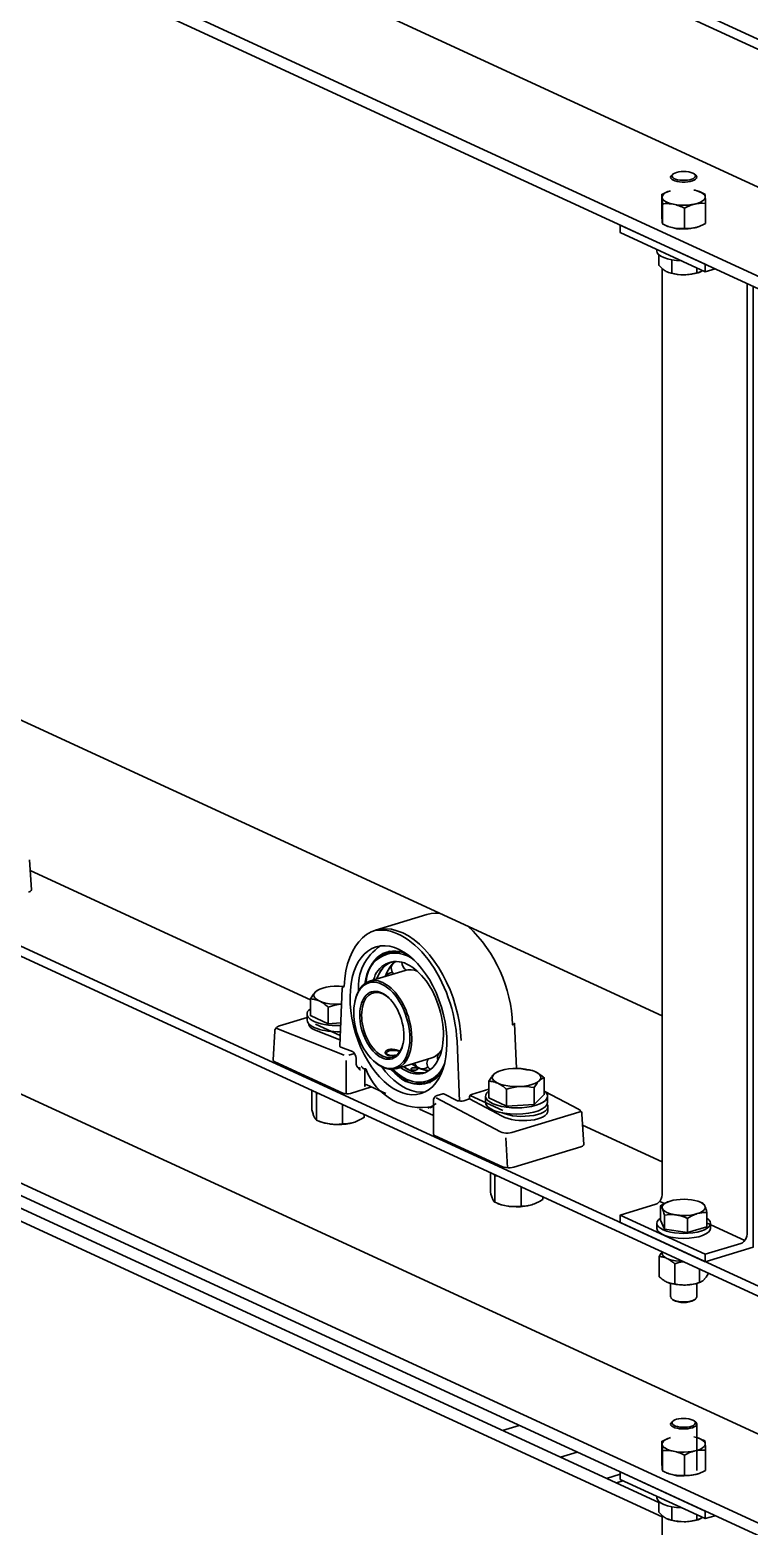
# Model space of a CAD drawing. Header units: millimetres. Extents: x -8400 to 8400, y -5940 to 5940.
# Drawn here: x 3705.1 to 3929.8, y 4137.1 to 4605 of the extents above; entities that cross this region are included whole.
import ezdxf

# ---------------------------------------------------------------- set-up
doc = ezdxf.new("R2010")
doc.units = ezdxf.units.MM
doc.layers.add('粗实线层', color=7, linetype='Continuous', lineweight=35)

msp = doc.modelspace()

# ---------------------------------------------------------------- linework, layer by layer
at = {"layer": '粗实线层', "linetype": 'Continuous', "lineweight": 35}
for points in [[(5481.115, 329.006), (5466.77, 335.623), (5466.247, 335.804), (5465.61, 335.924), (5464.909, 335.972), (5464.2, 335.944), (5463.541, 335.844), (5434.383, 329.462), (5433.724, 329.362), (5433.015, 329.334), (5432.314, 329.382), (5431.677, 329.501), (5431.154, 329.683), (5429.862, 330.279), (5429.862, 3911.461), (3411.605, 4842.468), (3411.605, 4840.57), (3411.713, 4839.838), (3412.025, 4839.252), (3412.506, 4838.877), (5429.848, 3908.291)], [(3458.919, 4774.384), (4426.231, 4328.169)], [(3415.693, 4770.394), (3413.26, 4769.195), (3412.732, 4768.841), (3412.27, 4768.338), (3411.911, 4767.727), (3411.683, 4767.055), (3411.605, 4766.379), (3411.605, 4764.481), (5429.862, 3833.473), (5429.862, 3835.371)], [(3412.133, 4768.137), (5430.389, 3837.129)], [(3906.048, 4559.905), (3905.674, 4559.588), (3905.411, 4559.282), (3905.323, 4558.963), (3905.414, 4558.644), (3905.679, 4558.338), (3906.107, 4558.061), (3906.68, 4557.822), (3907.372, 4557.634), (3908.153, 4557.503), (3908.99, 4557.437), (3909.845, 4557.437), (3910.682, 4557.503), (3911.463, 4557.634), (3912.155, 4557.822), (3912.728, 4558.061), (3913.156, 4558.338), (3913.421, 4558.644), (3913.512, 4558.963), (3913.424, 4559.282), (3913.161, 4559.588), (3912.787, 4559.905)], [(3905.323, 4554.722), (3904.391, 4554.397), (3903.639, 4554.012), (3903.093, 4553.581), (3902.772, 4553.119), (3902.689, 4552.642), (3902.825, 4552.205), (3903.161, 4551.783), (3903.688, 4551.389), (3904.389, 4551.036), (3905.242, 4550.733), (3906.223, 4550.491), (3907.3, 4550.317), (3908.442, 4550.215), (3909.613, 4550.19), (3910.779, 4550.241), (3911.902, 4550.367), (3912.951, 4550.565), (3913.892, 4550.828), (3914.697, 4551.148), (3915.342, 4551.516), (3915.807, 4551.921), (3916.078, 4552.349), (3916.146, 4552.789), (3916.006, 4553.234), (3915.658, 4553.663), (3915.114, 4554.062), (3914.391, 4554.418), (3913.512, 4554.722)], [(3912.612, 4554.94), (3913.047, 4554.842), (3913.483, 4554.725), (3913.537, 4554.709), (3913.592, 4554.693), (3913.646, 4554.676), (3913.701, 4554.659), (3913.81, 4554.625), (3913.918, 4554.589), (3914.134, 4554.515), (3914.348, 4554.437), (3914.775, 4554.27), (3915.198, 4554.089), (3915.617, 4553.895), (3916.033, 4553.69), (3916.061, 4553.562), (3916.089, 4553.376), (3916.103, 4553.257), (3916.118, 4553.121), (3916.132, 4552.965), (3916.146, 4552.789), (3916.149, 4552.742), (3916.153, 4552.694), (3916.157, 4552.644), (3916.161, 4552.593), (3916.168, 4552.489), (3916.175, 4552.379), (3916.189, 4552.148), (3916.203, 4551.901), (3916.231, 4551.363), (3916.259, 4550.774)], [(3914.436, 4554.404), (3914.214, 4554.489)], [(3909.643, 4542.948), (3909.227, 4542.911), (3908.808, 4542.888), (3908.385, 4542.878), (3907.958, 4542.883), (3907.744, 4542.891), (3907.528, 4542.905), (3907.42, 4542.913), (3907.311, 4542.923), (3907.257, 4542.928), (3907.202, 4542.933), (3907.148, 4542.939), (3907.093, 4542.945), (3906.657, 4543.004), (3906.223, 4543.083), (3905.79, 4543.18), (3905.358, 4543.296), (3904.928, 4543.43), (3904.499, 4543.581), (3904.285, 4543.663), (3904.071, 4543.749), (3903.965, 4543.793), (3903.858, 4543.838), (3903.751, 4543.884), (3903.645, 4543.931), (3903.221, 4544.126), (3902.802, 4544.332), (3902.802, 4550.627), (3903.221, 4550.663), (3903.645, 4550.687), (3903.751, 4550.691), (3903.858, 4550.694), (3903.965, 4550.696), (3904.071, 4550.697), (3904.285, 4550.696), (3904.499, 4550.691), (3904.928, 4550.669), (3905.358, 4550.628), (3905.79, 4550.57), (3906.223, 4550.491), (3906.657, 4550.394), (3907.093, 4550.276), (3907.148, 4550.26), (3907.202, 4550.244), (3907.257, 4550.227), (3907.311, 4550.211), (3907.42, 4550.176), (3907.528, 4550.141), (3907.744, 4550.067), (3907.958, 4549.989), (3908.385, 4549.821), (3908.808, 4549.64), (3909.227, 4549.447), (3909.643, 4549.242)], [(3904.399, 4543.619), (3904.621, 4543.534)], [(3910.041, 4542.897), (3909.097, 4542.776), (3908.165, 4542.747), (3907.287, 4542.81), (3906.496, 4542.963), (3905.829, 4543.2)], [(3906.223, 4543.083), (3907.3, 4542.908), (3908.442, 4542.807), (3909.613, 4542.781), (3910.779, 4542.832), (3911.902, 4542.958), (3912.951, 4543.156), (3913.613, 4543.331), (3914.214, 4543.534), (3914.357, 4543.589)], [(3901.004, 4536.385), (3901.004, 4535.948)], [(3901.648, 4534.736), (3901.648, 4531.43), (3902.15, 4530.894), (3902.657, 4530.409), (3902.912, 4530.189), (3903.169, 4529.985), (3903.298, 4529.89), (3903.428, 4529.799), (3903.493, 4529.755), (3903.558, 4529.713), (3903.623, 4529.671), (3903.688, 4529.631), (3903.948, 4529.482), (3904.206, 4529.354), (3904.463, 4529.244), (3904.719, 4529.154), (3905.226, 4529.021), (3905.728, 4528.946), (3905.728, 4533.109)], [(3902.666, 4530.399), (3902.666, 4240.697), (3902.599, 4240.07), (3902.403, 4239.447), (3902.092, 4238.867), (3901.687, 4238.371), (3901.215, 4237.993), (3900.708, 4237.759), (3889.614, 4234.369), (3916.169, 4222.119)], [(3904.496, 4529.232), (3904.621, 4529.184), (3905.458, 4528.913), (3906.403, 4528.698), (3907.429, 4528.543), (3908.509, 4528.454), (3909.613, 4528.431), (3910.108, 4528.446), (3910.6, 4528.48), (3911.089, 4528.533), (3911.575, 4528.603), (3912.541, 4528.789), (3913.497, 4529.031), (3913.497, 4530.622)], [(3914.214, 4529.184), (3914.413, 4529.26)], [(3919.221, 4530.321), (3916.169, 4529.389)], [(3929.221, 4525.704), (3929.221, 4228.446), (3929.155, 4227.821), (3928.959, 4227.197), (3928.648, 4226.617), (3928.243, 4226.121), (3927.77, 4225.743), (3927.264, 4225.509), (3916.169, 4222.119), (3916.169, 4219.779), (3931.179, 4224.365), (3931.179, 4524.802)], [(3442.557, 4508.984), (3902.669, 4296.738)], [(5429.862, 3519.626), (5429.862, 3521.524), (3411.605, 4452.531), (3427.906, 4457.511)], [(3411.605, 4452.531), (3411.605, 4450.634), (3411.713, 4449.901), (3412.025, 4449.315), (3412.506, 4448.939), (5429.848, 3518.354)], [(3458.919, 4384.447), (4426.231, 3938.232)], [(3415.693, 4380.457), (3413.26, 4379.258), (3412.732, 4378.904), (3412.27, 4378.401), (3411.911, 4377.79), (3411.683, 4377.119), (3411.605, 4376.441), (3411.605, 4374.544), (5429.862, 3443.536), (5429.862, 3445.434)], [(3412.133, 4378.2), (5430.389, 3447.192)], [(3902.669, 4140.033), (3431.926, 4357.183), (3437.148, 4358.778), (3901.648, 4144.507)], [(3705.026, 4345.52), (3705.571, 4336.126), (3705.473, 4335.842), (3705.153, 4335.582), (3704.643, 4335.371)], [(3792.795, 4301.713), (3705.253, 4342.095)], [(3829.181, 4328.385), (3813.127, 4323.48)], [(3833.217, 4328.776), (3831.833, 4328.82), (3830.486, 4328.689), (3829.182, 4328.385)], [(3817.465, 4316.906), (3815.463, 4315.789)], [(3822.335, 4310.896), (3811.23, 4307.503)], [(3813.417, 4308.171), (3814.004, 4309.563), (3814.713, 4310.793), (3815.535, 4311.845), (3816.46, 4312.708), (3817.477, 4313.369)], [(3813.517, 4308.201), (3814.055, 4309.465), (3814.694, 4310.593), (3815.429, 4311.575), (3816.252, 4312.4), (3817.153, 4313.059), (3818.125, 4313.547)], [(3819.512, 4313.691), (3818.482, 4312.84), (3817.569, 4311.764), (3816.783, 4310.478), (3816.138, 4309.002)], [(3818.355, 4312.876), (3817.476, 4311.713), (3816.735, 4310.408), (3816.196, 4309.16)], [(3826.298, 4310.57), (3825.27, 4310.922), (3824.257, 4311.095), (3823.274, 4311.086), (3822.334, 4310.896)], [(3795.534, 4304.94), (3795.137, 4304.753), (3794.941, 4304.633), (3794.746, 4304.493), (3794.548, 4304.331), (3794.35, 4304.147), (3794.3, 4304.097), (3794.251, 4304.046), (3794.226, 4304.02), (3794.201, 4303.994), (3794.176, 4303.967), (3794.152, 4303.94), (3794.053, 4303.829), (3793.954, 4303.713), (3793.758, 4303.466), (3793.563, 4303.202), (3793.176, 4302.623), (3792.793, 4301.986)], [(3802.629, 4300.327), (3801.313, 4300.292), (3800, 4300.343), (3798.73, 4300.478), (3797.542, 4300.694), (3796.473, 4300.984), (3795.553, 4301.34), (3794.812, 4301.75), (3794.272, 4302.203), (3793.95, 4302.683), (3793.855, 4303.177), (3793.989, 4303.67), (3794.35, 4304.147), (3794.926, 4304.593), (3795.699, 4304.994), (3796.646, 4305.339), (3797.739, 4305.618), (3798.944, 4305.82), (3800.224, 4305.942), (3801.782, 4305.974), (3803.324, 4305.887)], [(3796.03, 4305.129), (3795.533, 4304.94)], [(3803.322, 4305.835), (3802.87, 4305.612), (3802.701, 4305.322), (3801.917, 4287.294), (3802.01, 4287.098), (3802.298, 4286.929), (3805.916, 4285.498), (3806.256, 4285.284), (3806.565, 4284.927), (3806.812, 4284.466), (3806.972, 4283.949), (3807.026, 4283.429), (3807.026, 4282.043), (3807.028, 4281.943), (3807.034, 4281.844), (3807.044, 4281.748), (3807.057, 4281.653), (3807.074, 4281.561), (3807.095, 4281.47), (3807.106, 4281.425), (3807.118, 4281.38), (3807.131, 4281.336), (3807.145, 4281.293), (3807.206, 4281.125), (3807.278, 4280.967), (3807.36, 4280.817), (3807.448, 4280.675), (3807.495, 4280.607), (3807.544, 4280.541), (3807.595, 4280.475), (3807.647, 4280.412), (3807.754, 4280.291), (3807.865, 4280.174), (3807.979, 4280.062), (3808.095, 4279.953), (3808.154, 4279.899), (3808.213, 4279.846), (3808.243, 4279.819), (3808.272, 4279.792), (3808.287, 4279.78), (3808.302, 4279.766), (3808.317, 4279.753), (3808.332, 4279.74)], [(3798.313, 4294.218), (3792.793, 4296.764), (3792.793, 4301.986), (3793.132, 4301.967), (3793.473, 4301.933), (3793.559, 4301.921), (3793.645, 4301.909), (3793.731, 4301.896), (3793.818, 4301.882), (3793.99, 4301.85), (3794.163, 4301.813), (3794.508, 4301.726), (3794.856, 4301.619), (3795.204, 4301.49), (3795.553, 4301.34), (3795.904, 4301.167), (3796.255, 4300.973), (3796.299, 4300.947), (3796.343, 4300.92), (3796.387, 4300.894), (3796.431, 4300.867), (3796.519, 4300.813), (3796.606, 4300.757), (3796.78, 4300.642), (3796.953, 4300.523), (3797.297, 4300.274), (3797.639, 4300.009), (3797.977, 4299.731), (3798.313, 4299.44)], [(3802.228, 4294.455), (3798.313, 4294.218), (3798.313, 4299.44), (3799.376, 4299.764), (3800.449, 4300.027), (3800.99, 4300.132), (3801.533, 4300.218), (3802.483, 4300.318)], [(3806.742, 4301.533), (3806.67, 4301.207)], [(3817.527, 4302.086), (3816.483, 4302.949), (3815.41, 4303.572)], [(3791.75, 4296.214), (3783.13, 4293.58), (3782.797, 4293.459), (3782.493, 4293.287), (3782.197, 4293.047), (3781.943, 4292.752), (3781.781, 4292.473), (3781.683, 4292.17), (3781.666, 4292.03), (3781.666, 4291.886)], [(3791.75, 4297.285), (3791.75, 4295.336)], [(3811.867, 4274.458), (3805.264, 4272.44), (3804.684, 4272.325), (3804.03, 4272.302), (3803.403, 4272.375), (3802.897, 4272.532), (3781.658, 4282.329), (3781.339, 4282.518), (3781.145, 4282.729), (3781.089, 4282.953), (3781.633, 4291.848)], [(3782.002, 4292.83), (3782.299, 4292.683), (3803.349, 4284.364)], [(3802, 4289.207), (3794.095, 4292.331), (3793.46, 4292.623), (3792.954, 4292.945), (3792.586, 4293.29), (3792.362, 4293.654), (3792.287, 4294.028), (3792.287, 4294.142)], [(3802.057, 4290.504), (3794.33, 4294.068)], [(3820.686, 4285.644), (3820.631, 4285.67), (3820.551, 4285.706), (3820.466, 4285.742), (3820.376, 4285.777), (3820.282, 4285.813), (3820.233, 4285.831), (3820.184, 4285.848), (3820.134, 4285.865), (3820.083, 4285.882), (3819.978, 4285.915), (3819.871, 4285.948), (3819.761, 4285.979), (3819.648, 4286.009), (3819.62, 4286.016), (3819.591, 4286.023), (3819.562, 4286.03), (3819.532, 4286.038), (3819.474, 4286.052), (3819.415, 4286.065), (3819.296, 4286.091), (3819.176, 4286.115), (3819.055, 4286.136), (3818.933, 4286.156), (3818.871, 4286.165), (3818.809, 4286.173), (3818.747, 4286.181), (3818.685, 4286.189), (3818.561, 4286.201), (3818.438, 4286.211), (3818.316, 4286.219), (3818.195, 4286.223), (3818.074, 4286.225), (3817.954, 4286.223), (3817.894, 4286.221), (3817.835, 4286.218), (3817.777, 4286.214), (3817.719, 4286.21), (3817.606, 4286.198), (3817.495, 4286.184), (3817.387, 4286.166), (3817.282, 4286.145), (3817.231, 4286.133), (3817.18, 4286.121), (3817.155, 4286.114), (3817.129, 4286.107), (3817.105, 4286.099), (3817.08, 4286.092), (3816.986, 4286.061), (3816.896, 4286.027), (3816.81, 4285.99), (3816.729, 4285.95), (3816.652, 4285.908), (3816.58, 4285.862), (3816.513, 4285.815), (3816.451, 4285.764), (3816.395, 4285.713), (3816.345, 4285.659), (3816.3, 4285.604), (3816.261, 4285.547), (3816.252, 4285.533), (3816.243, 4285.518), (3816.234, 4285.504), (3816.227, 4285.489), (3816.212, 4285.459), (3816.199, 4285.43), (3816.178, 4285.371), (3816.162, 4285.311), (3816.152, 4285.251), (3816.149, 4285.191), (3816.149, 4285.161), (3816.151, 4285.132), (3816.154, 4285.102), (3816.159, 4285.071), (3816.174, 4285.013), (3816.194, 4284.955), (3816.221, 4284.899), (3816.253, 4284.844), (3816.291, 4284.79), (3816.335, 4284.739), (3816.359, 4284.713), (3816.385, 4284.689), (3816.412, 4284.664), (3816.44, 4284.641), (3816.501, 4284.595), (3816.567, 4284.552), (3816.639, 4284.512), (3816.715, 4284.474), (3816.796, 4284.439), (3816.882, 4284.407), (3816.971, 4284.379), (3817.064, 4284.352), (3817.162, 4284.33), (3817.263, 4284.31), (3817.289, 4284.305), (3817.315, 4284.301), (3817.342, 4284.297), (3817.368, 4284.293), (3817.422, 4284.286), (3817.476, 4284.279), (3817.587, 4284.268), (3817.699, 4284.261), (3817.814, 4284.256), (3817.931, 4284.253), (3817.99, 4284.253), (3818.051, 4284.254), (3818.111, 4284.255), (3818.171, 4284.257), (3818.293, 4284.263), (3818.416, 4284.271), (3818.538, 4284.281), (3818.661, 4284.293), (3818.784, 4284.308), (3818.908, 4284.325), (3818.939, 4284.329), (3818.97, 4284.334), (3819.001, 4284.338), (3819.032, 4284.343), (3819.093, 4284.352), (3819.154, 4284.362), (3819.342, 4284.396)], [(3820.651, 4285.423), (3820.524, 4285.51), (3820.37, 4285.591), (3819.887, 4285.755), (3819.296, 4285.86), (3818.649, 4285.894), (3818.005, 4285.854), (3817.42, 4285.745), (3816.946, 4285.577), (3816.627, 4285.363), (3816.489, 4285.123), (3816.546, 4284.879), (3816.793, 4284.652), (3817.206, 4284.463), (3817.751, 4284.327), (3818.377, 4284.258)], [(3819.589, 4280.144), (3830.694, 4283.537), (3831.579, 4283.905), (3832.399, 4284.446), (3833.142, 4285.156), (3833.798, 4286.022)], [(3839.366, 4270.041), (3838.583, 4288.795)], [(3803.959, 4272.305), (3803.959, 4282.755)], [(3804.808, 4284.382), (3806.57, 4284.92)], [(3812.289, 4282.817), (3812.531, 4282.586)], [(3816.672, 4285.405), (3816.365, 4285.144), (3816.203, 4284.956), (3816.149, 4284.76)], [(3824.498, 4281.643), (3825.858, 4280.78), (3827.227, 4280.153), (3828.587, 4279.771), (3829.916, 4279.641)], [(3824.631, 4281.484), (3825.61, 4280.908), (3827.448, 4280.039), (3829.317, 4279.492)], [(3807.605, 4280.463), (3807.989, 4280.45), (3808.387, 4280.21)], [(3809.832, 4280.094), (3809.832, 4274.616), (3809.904, 4274.973), (3810.098, 4275.169), (3810.364, 4275.151), (3816.307, 4272.409)], [(3828.583, 4272.893), (3827.213, 4272.823), (3825.802, 4272.966), (3824.365, 4273.324), (3822.915, 4273.89), (3821.541, 4274.616), (3820.178, 4275.519), (3818.838, 4276.592), (3817.532, 4277.826), (3816.27, 4279.211), (3815.063, 4280.736)], [(3828.049, 4278.771), (3826.835, 4278.752), (3825.586, 4278.949), (3824.316, 4279.362), (3823.041, 4279.986), (3821.776, 4280.812)], [(3828.684, 4278.985), (3827.606, 4278.847), (3826.49, 4278.89), (3825.348, 4279.114), (3824.19, 4279.518), (3823.029, 4280.095), (3821.877, 4280.842)], [(3851.798, 4279.404), (3851.301, 4279.214), (3850.904, 4279.028), (3850.709, 4278.908), (3850.513, 4278.768), (3850.316, 4278.606), (3850.118, 4278.422), (3850.068, 4278.372), (3850.019, 4278.321), (3849.993, 4278.295), (3849.969, 4278.269), (3849.944, 4278.242), (3849.919, 4278.215), (3849.82, 4278.104), (3849.722, 4277.988), (3849.525, 4277.742), (3849.331, 4277.477), (3848.944, 4276.898), (3848.561, 4276.261)], [(3855.991, 4280.216), (3856.541, 4280.238), (3857.088, 4280.239), (3857.631, 4280.219), (3858.172, 4280.179), (3859.245, 4280.046), (3860.308, 4279.85), (3860.646, 4279.83), (3860.988, 4279.796), (3861.074, 4279.785), (3861.16, 4279.773), (3861.246, 4279.76), (3861.332, 4279.746), (3861.504, 4279.714), (3861.677, 4279.677), (3862.023, 4279.59), (3862.37, 4279.483), (3862.718, 4279.354), (3863.068, 4279.204), (3863.418, 4279.031), (3863.77, 4278.836), (3863.814, 4278.811), (3863.858, 4278.785), (3863.902, 4278.758), (3863.946, 4278.731), (3864.033, 4278.677), (3864.121, 4278.621), (3864.295, 4278.506), (3864.468, 4278.387), (3864.813, 4278.138), (3865.153, 4277.873), (3865.492, 4277.595), (3865.828, 4277.304)], [(3862.615, 4279.395), (3862.591, 4279.404)], [(3862.714, 4274.236), (3863.097, 4274.874), (3863.484, 4275.454), (3863.679, 4275.718), (3863.875, 4275.964), (3864.072, 4276.19), (3864.27, 4276.397), (3864.32, 4276.445), (3864.37, 4276.492), (3864.395, 4276.515), (3864.42, 4276.538), (3864.444, 4276.56), (3864.469, 4276.582), (3864.568, 4276.666), (3864.667, 4276.744), (3864.863, 4276.884), (3865.058, 4277.004), (3865.445, 4277.186), (3865.828, 4277.304), (3865.828, 4272.082), (3862.714, 4269.014)], [(3793.256, 4273.302), (3793.256, 4267.341), (3793.426, 4266.682), (3793.599, 4266.08), (3793.686, 4265.805), (3793.773, 4265.548), (3793.861, 4265.31), (3793.95, 4265.093), (3793.972, 4265.042), (3793.994, 4264.992), (3794.005, 4264.968), (3794.016, 4264.944), (3794.028, 4264.921), (3794.039, 4264.897), (3794.083, 4264.808), (3794.127, 4264.724), (3794.214, 4264.573), (3794.301, 4264.442), (3794.474, 4264.238), (3794.644, 4264.1)], [(3794.644, 4272.36), (3794.556, 4272.709)], [(3795.172, 4272.428), (3794.644, 4272.36), (3794.644, 4264.1), (3795.651, 4263.696), (3796.666, 4263.352), (3797.178, 4263.206), (3797.692, 4263.08), (3798.21, 4262.973), (3798.73, 4262.888), (3800, 4262.753), (3801.313, 4262.702), (3802.629, 4262.738), (3803.909, 4262.859), (3805.114, 4263.062), (3806.207, 4263.339)], [(3827.765, 4275.671), (3830.302, 4275.872)], [(3842.463, 4270.695), (3842.446, 4271.093), (3842.517, 4271.517), (3842.743, 4271.881), (3843.065, 4272.087), (3848.561, 4273.767)], [(3842.655, 4271.776), (3852.916, 4267.043)], [(3854.08, 4268.493), (3848.561, 4271.039), (3848.561, 4276.261), (3848.899, 4276.242), (3849.241, 4276.207), (3849.327, 4276.196), (3849.413, 4276.184), (3849.499, 4276.171), (3849.585, 4276.156), (3849.757, 4276.125), (3849.93, 4276.088), (3850.276, 4276.001), (3850.623, 4275.894), (3850.971, 4275.765), (3851.321, 4275.615), (3851.671, 4275.442), (3852.023, 4275.248), (3852.067, 4275.221), (3852.111, 4275.195), (3852.155, 4275.169), (3852.199, 4275.142), (3852.286, 4275.087), (3852.374, 4275.032), (3852.548, 4274.917), (3852.721, 4274.798), (3853.065, 4274.549), (3853.406, 4274.284), (3853.745, 4274.005), (3854.08, 4273.715)], [(3877.618, 4265.829), (3877.627, 4265.922), (3877.629, 4266.015), (3877.571, 4266.33), (3877.44, 4266.629), (3877.291, 4266.869), (3877.115, 4267.084), (3876.913, 4267.268), (3876.69, 4267.424), (3876.623, 4267.465), (3876.554, 4267.502), (3865.993, 4273.071)], [(3802.816, 4268.892), (3802.816, 4262.93), (3801.811, 4262.815), (3800.797, 4262.762), (3800.284, 4262.762), (3799.77, 4262.783), (3799.511, 4262.801), (3799.251, 4262.825), (3799.186, 4262.831), (3799.121, 4262.838), (3799.056, 4262.846), (3798.99, 4262.853), (3798.86, 4262.87), (3798.73, 4262.888), (3797.285, 4263.165), (3796.03, 4263.55), (3795.491, 4263.756)], [(3831.199, 4265.539), (3826.912, 4267.517)], [(3829.432, 4267.778), (3830.817, 4268.432), (3832.117, 4269.302)], [(3830.092, 4267.955), (3831.2, 4268.294)], [(3832.067, 4271.054), (3852.188, 4260.442), (3852.67, 4260.245), (3853.25, 4260.102), (3853.891, 4260.022), (3854.548, 4260.012), (3855.178, 4260.071), (3855.738, 4260.195), (3876.621, 4266.576), (3876.992, 4266.717), (3877.277, 4266.888)], [(3847.518, 4271.56), (3847.518, 4269.611)], [(3866.871, 4269.611), (3866.871, 4271.56)], [(3866.986, 4267.003), (3866.986, 4268.281)], [(3809.597, 4265.764), (3809.597, 4265.002), (3809.182, 4264.739), (3808.762, 4264.488), (3808.656, 4264.426), (3808.551, 4264.367), (3808.445, 4264.308), (3808.339, 4264.25), (3808.127, 4264.137), (3807.915, 4264.029), (3807.49, 4263.827), (3807.063, 4263.644), (3806.636, 4263.481), (3806.207, 4263.339), (3805.776, 4263.219), (3805.344, 4263.12), (3805.29, 4263.108), (3805.236, 4263.098), (3805.182, 4263.088), (3805.128, 4263.078), (3805.02, 4263.059), (3804.913, 4263.042), (3804.699, 4263.01), (3804.486, 4262.984), (3804.063, 4262.946), (3803.644, 4262.925), (3803.228, 4262.921), (3802.816, 4262.93)], [(3806.823, 4263.55), (3806.856, 4263.563)], [(3902.696, 4251.016), (3877.846, 4262.479)], [(3854.392, 4249.164), (3853.847, 4258.565)], [(3849.023, 4247.577), (3849.023, 4241.615), (3849.194, 4240.956), (3849.367, 4240.355), (3849.454, 4240.08), (3849.541, 4239.823), (3849.629, 4239.585), (3849.717, 4239.368), (3849.74, 4239.317), (3849.762, 4239.267), (3849.773, 4239.243), (3849.784, 4239.219), (3849.795, 4239.196), (3849.806, 4239.172), (3849.85, 4239.083), (3849.894, 4238.999), (3849.982, 4238.848), (3850.069, 4238.718), (3850.241, 4238.513), (3850.412, 4238.374)], [(3850.412, 4246.635), (3850.323, 4246.984)], [(3850.94, 4246.703), (3850.412, 4246.635), (3850.412, 4238.374), (3851.418, 4237.97), (3852.434, 4237.627), (3852.945, 4237.481), (3853.46, 4237.354), (3853.977, 4237.248), (3854.498, 4237.163), (3855.767, 4237.027), (3857.081, 4236.977), (3858.397, 4237.013), (3859.677, 4237.134), (3860.881, 4237.336), (3861.974, 4237.614)], [(3858.583, 4243.167), (3858.583, 4237.205), (3857.579, 4237.09), (3856.564, 4237.036), (3856.052, 4237.037), (3855.537, 4237.057), (3855.279, 4237.076), (3855.019, 4237.099), (3854.953, 4237.106), (3854.888, 4237.113), (3854.823, 4237.121), (3854.758, 4237.129), (3854.628, 4237.145), (3854.498, 4237.163), (3853.053, 4237.439), (3851.798, 4237.825), (3851.259, 4238.031)], [(3865.365, 4240.039), (3865.365, 4239.277), (3864.949, 4239.014), (3864.53, 4238.762), (3864.424, 4238.701), (3864.318, 4238.641), (3864.212, 4238.583), (3864.107, 4238.525), (3863.895, 4238.413), (3863.683, 4238.305), (3863.257, 4238.102), (3862.831, 4237.919), (3862.403, 4237.756), (3861.974, 4237.614), (3861.543, 4237.494), (3861.111, 4237.394), (3861.057, 4237.383), (3861.003, 4237.373), (3860.949, 4237.362), (3860.895, 4237.352), (3860.787, 4237.334), (3860.68, 4237.316), (3860.466, 4237.285), (3860.253, 4237.259), (3859.831, 4237.221), (3859.412, 4237.2), (3858.996, 4237.196), (3858.583, 4237.205)], [(3862.591, 4237.825), (3862.624, 4237.838)], [(3889.614, 4234.369), (3889.614, 4232.029), (3916.169, 4219.779)], [(3903.411, 4238.013), (3901.96, 4238.682)], [(3905.168, 4238.749), (3904.787, 4238.623), (3904.407, 4238.478), (3904.028, 4238.315), (3903.65, 4238.135), (3903.461, 4238.04), (3903.273, 4237.939), (3903.179, 4237.888), (3903.085, 4237.836), (3902.991, 4237.783), (3902.897, 4237.728), (3902.524, 4237.505), (3902.155, 4237.27)], [(3903.389, 4229.956), (3902.155, 4232.837), (3902.155, 4237.27), (3902.307, 4237.147), (3902.46, 4236.965), (3902.537, 4236.849), (3902.615, 4236.715), (3902.693, 4236.561), (3902.772, 4236.387), (3902.791, 4236.341), (3902.811, 4236.293), (3902.831, 4236.244), (3902.85, 4236.194), (3902.89, 4236.09), (3902.929, 4235.982), (3903.007, 4235.753), (3903.084, 4235.508), (3903.237, 4234.975), (3903.389, 4234.39)], [(3904.621, 4238.562), (3904.592, 4238.551)], [(3910.652, 4233.351), (3911.022, 4233.585), (3911.395, 4233.809), (3911.489, 4233.863), (3911.583, 4233.916), (3911.677, 4233.968), (3911.771, 4234.02), (3911.959, 4234.119), (3912.148, 4234.215), (3912.526, 4234.395), (3912.905, 4234.558), (3913.285, 4234.702), (3913.667, 4234.829), (3914.049, 4234.936), (3914.434, 4235.024), (3914.481, 4235.034), (3914.53, 4235.044), (3914.578, 4235.052), (3914.626, 4235.061), (3914.721, 4235.078), (3914.817, 4235.094), (3915.007, 4235.122), (3915.196, 4235.145), (3915.572, 4235.178), (3915.945, 4235.197), (3916.314, 4235.201), (3916.681, 4235.192), (3916.681, 4230.759), (3910.652, 4228.916)], [(3914.696, 4238.378), (3914.214, 4238.562)], [(3901.004, 4231.798), (3901.004, 4230.238)], [(3928.516, 4226.432), (3916.575, 4231.94)], [(3917.832, 4230.238), (3917.832, 4231.798)], [(3901.743, 4221.418), (3902.084, 4221.985), (3902.428, 4222.5), (3902.676, 4222.831)], [(3906.65, 4212.861), (3906.351, 4212.878), (3906.051, 4212.908), (3905.747, 4212.952), (3905.442, 4213.012), (3905.288, 4213.049), (3905.133, 4213.09), (3905.055, 4213.112), (3904.977, 4213.136), (3904.938, 4213.147), (3904.899, 4213.16), (3904.86, 4213.173), (3904.821, 4213.186), (3904.508, 4213.301), (3904.197, 4213.435), (3903.886, 4213.588), (3903.577, 4213.759), (3903.268, 4213.948), (3902.96, 4214.155), (3902.807, 4214.264), (3902.654, 4214.377), (3902.578, 4214.435), (3902.501, 4214.494), (3902.425, 4214.554), (3902.348, 4214.614), (3902.044, 4214.864), (3901.743, 4215.124), (3901.743, 4221.418), (3902.044, 4221.401), (3902.348, 4221.371), (3902.425, 4221.36), (3902.501, 4221.35), (3902.578, 4221.338), (3902.654, 4221.325), (3902.807, 4221.297), (3902.96, 4221.265), (3903.268, 4221.187), (3903.577, 4221.092), (3903.886, 4220.978), (3904.197, 4220.844), (3904.508, 4220.69), (3904.821, 4220.517), (3904.86, 4220.494), (3904.899, 4220.471), (3904.938, 4220.447), (3904.977, 4220.424), (3905.055, 4220.375), (3905.133, 4220.326), (3905.288, 4220.224), (3905.442, 4220.118), (3905.747, 4219.896), (3906.051, 4219.661), (3906.351, 4219.414), (3906.65, 4219.155)], [(3908.985, 4219.917), (3907.889, 4219.978), (3906.835, 4220.105), (3905.851, 4220.296), (3904.964, 4220.544), (3904.197, 4220.844), (3903.571, 4221.187), (3903.103, 4221.564), (3902.806, 4221.964), (3902.688, 4222.377), (3902.752, 4222.793)], [(3909.242, 4219.807), (3908.546, 4219.676), (3907.593, 4219.443), (3906.65, 4219.155), (3906.65, 4212.861), (3907.595, 4212.687), (3908.548, 4212.568), (3909.029, 4212.533), (3909.512, 4212.515), (3909.998, 4212.516), (3910.487, 4212.535), (3909.316, 4212.503), (3908.149, 4212.548), (3907.021, 4212.669), (3905.965, 4212.861), (3905.014, 4213.119), (3904.197, 4213.435)], [(3914.324, 4217.455), (3914.324, 4213.324), (3913.381, 4213.037), (3912.428, 4212.803), (3911.947, 4212.709), (3911.463, 4212.633), (3911.22, 4212.601), (3910.976, 4212.575), (3910.854, 4212.563), (3910.731, 4212.552), (3910.609, 4212.543), (3910.487, 4212.535), (3911.857, 4212.675), (3913.118, 4212.919), (3914.214, 4213.257), (3914.659, 4213.427)], [(3917.092, 4216.178), (3917.092, 4216.051), (3916.752, 4215.485), (3916.408, 4214.971), (3916.234, 4214.735), (3916.06, 4214.516), (3915.972, 4214.413), (3915.884, 4214.314), (3915.84, 4214.267), (3915.796, 4214.22), (3915.752, 4214.175), (3915.707, 4214.13), (3915.532, 4213.967), (3915.356, 4213.822), (3915.182, 4213.698), (3915.008, 4213.592), (3914.665, 4213.429), (3914.324, 4213.324)], [(3904.599, 4213.266), (3904.621, 4213.257)], [(3905.323, 4213.024), (3905.323, 4208.781)], [(3913.512, 4208.781), (3913.512, 4213.024)], [(3906.048, 4169.968), (3905.674, 4169.651), (3905.411, 4169.345), (3905.323, 4169.026), (3905.414, 4168.707), (3905.679, 4168.401), (3906.107, 4168.123), (3906.68, 4167.885), (3907.372, 4167.697), (3908.153, 4167.566), (3908.99, 4167.5), (3909.845, 4167.5), (3910.682, 4167.566), (3911.463, 4167.697), (3912.155, 4167.885), (3912.728, 4168.123), (3913.156, 4168.401), (3913.421, 4168.707), (3913.512, 4169.026), (3913.424, 4169.345), (3913.161, 4169.651), (3912.787, 4169.968)], [(3913.512, 4154.485), (3913.512, 4169.028)], [(3852.842, 4167.018), (3858.035, 4168.604)], [(3905.323, 4164.785), (3904.391, 4164.46), (3903.639, 4164.075), (3903.093, 4163.644), (3902.772, 4163.182), (3902.689, 4162.705), (3902.825, 4162.268), (3903.161, 4161.846), (3903.688, 4161.452), (3904.389, 4161.099), (3905.242, 4160.796), (3906.223, 4160.554), (3907.3, 4160.38), (3908.442, 4160.278), (3909.613, 4160.253), (3910.779, 4160.304), (3911.902, 4160.43), (3912.951, 4160.628), (3913.892, 4160.891), (3914.697, 4161.211), (3915.342, 4161.579), (3915.807, 4161.983), (3916.078, 4162.412), (3916.146, 4162.852), (3916.006, 4163.297), (3915.658, 4163.726), (3915.114, 4164.125), (3914.391, 4164.481), (3913.512, 4164.785)], [(3912.612, 4165.003), (3913.047, 4164.905), (3913.483, 4164.788), (3913.537, 4164.772), (3913.592, 4164.756), (3913.646, 4164.739), (3913.701, 4164.722), (3913.81, 4164.688), (3913.918, 4164.652), (3914.134, 4164.578), (3914.348, 4164.5), (3914.775, 4164.333), (3915.198, 4164.152), (3915.617, 4163.958), (3916.033, 4163.753), (3916.061, 4163.625), (3916.089, 4163.439), (3916.103, 4163.32), (3916.118, 4163.184), (3916.132, 4163.028), (3916.146, 4162.852), (3916.149, 4162.805), (3916.153, 4162.757), (3916.157, 4162.707), (3916.161, 4162.656), (3916.168, 4162.552), (3916.175, 4162.442), (3916.189, 4162.211), (3916.203, 4161.964), (3916.231, 4161.426), (3916.259, 4160.836)], [(3914.436, 4164.467), (3914.214, 4164.551)], [(3876.161, 4160.243), (3870.96, 4158.654)], [(3909.643, 4153.011), (3909.227, 4152.974), (3908.808, 4152.95), (3908.385, 4152.94), (3907.958, 4152.945), (3907.744, 4152.954), (3907.528, 4152.968), (3907.42, 4152.976), (3907.311, 4152.985), (3907.257, 4152.99), (3907.202, 4152.996), (3907.148, 4153.002), (3907.093, 4153.008), (3906.657, 4153.067), (3906.223, 4153.146), (3905.79, 4153.243), (3905.358, 4153.359), (3904.928, 4153.493), (3904.499, 4153.644), (3904.285, 4153.726), (3904.071, 4153.811), (3903.965, 4153.855), (3903.858, 4153.9), (3903.751, 4153.947), (3903.645, 4153.994), (3903.221, 4154.189), (3902.802, 4154.395), (3902.802, 4160.69), (3903.221, 4160.726), (3903.645, 4160.75), (3903.751, 4160.754), (3903.858, 4160.757), (3903.965, 4160.759), (3904.071, 4160.76), (3904.285, 4160.759), (3904.499, 4160.754), (3904.928, 4160.732), (3905.358, 4160.691), (3905.79, 4160.633), (3906.223, 4160.554), (3906.657, 4160.457), (3907.093, 4160.339), (3907.148, 4160.324), (3907.202, 4160.307), (3907.257, 4160.291), (3907.311, 4160.274), (3907.42, 4160.239), (3907.528, 4160.204), (3907.744, 4160.13), (3907.958, 4160.052), (3908.385, 4159.884), (3908.808, 4159.703), (3909.227, 4159.51), (3909.643, 4159.305)], [(3885.311, 4152.042), (3889.606, 4153.355)], [(3888.355, 4150.632), (3890.495, 4151.286)], [(3888.358, 4150.633), (3890.499, 4151.287)], [(3916.169, 4139.452), (3889.614, 4151.702), (3889.614, 4154.042), (3916.169, 4141.792), (3916.169, 4139.452), (3919.221, 4140.384)], [(3904.399, 4153.682), (3904.621, 4153.597)], [(3909.162, 4152.845), (3908.213, 4152.809), (3907.316, 4152.869), (3906.509, 4153.023), (3905.829, 4153.263)], [(3906.223, 4153.146), (3907.3, 4152.971), (3908.442, 4152.87), (3909.613, 4152.844), (3910.779, 4152.895), (3911.902, 4153.021), (3912.951, 4153.219), (3913.613, 4153.393), (3914.214, 4153.597), (3914.357, 4153.652)], [(3901.004, 4146.448), (3901.004, 4146.011)], [(3901.648, 4144.798), (3901.648, 4141.493), (3902.15, 4140.957), (3902.657, 4140.472), (3902.912, 4140.252), (3903.169, 4140.048), (3903.298, 4139.953), (3903.428, 4139.862), (3903.493, 4139.818), (3903.558, 4139.775), (3903.623, 4139.734), (3903.688, 4139.694), (3903.948, 4139.545), (3904.206, 4139.417), (3904.463, 4139.307), (3904.719, 4139.217), (3905.226, 4139.084), (3905.728, 4139.009), (3905.728, 4143.172)], [(3904.496, 4139.295), (3904.621, 4139.247), (3905.458, 4138.976), (3906.403, 4138.761), (3907.429, 4138.606), (3908.509, 4138.517), (3909.613, 4138.494), (3910.108, 4138.509), (3910.6, 4138.544), (3911.089, 4138.596), (3911.575, 4138.666), (3912.541, 4138.852), (3913.497, 4139.094), (3913.497, 4140.685)], [(3902.666, 4140.464), (3902.666, 3772.772), (3902.599, 3772.146), (3902.403, 3771.522), (3902.092, 3770.942), (3901.687, 3770.447), (3901.215, 3770.069), (3900.708, 3769.834), (3889.614, 3766.445)], [(3914.214, 4139.247), (3914.413, 4139.323)]]:
    msp.add_lwpolyline(points, dxfattribs=at)
for points in [[(3906.174, 4560.001), (3905.874, 4559.724), (3905.739, 4559.429), (3905.777, 4559.13), (3905.985, 4558.842), (3906.353, 4558.577), (3906.865, 4558.347), (3907.495, 4558.165), (3908.216, 4558.037), (3908.993, 4557.97), (3909.79, 4557.968), (3910.569, 4558.03), (3911.295, 4558.154), (3911.933, 4558.334), (3912.453, 4558.56), (3912.831, 4558.824), (3913.049, 4559.111), (3913.098, 4559.41), (3912.975, 4559.705), (3912.685, 4559.984), (3912.243, 4560.233), (3911.669, 4560.44), (3910.988, 4560.596), (3910.235, 4560.694), (3909.444, 4560.728), (3908.651, 4560.698), (3907.894, 4560.604), (3907.208, 4560.452), (3906.626, 4560.248)], [(3916.259, 4550.774), (3915.444, 4550.816), (3914.622, 4550.802), (3914.208, 4550.77), (3913.791, 4550.721), (3913.372, 4550.653), (3912.951, 4550.565), (3912.846, 4550.54), (3912.74, 4550.514), (3912.635, 4550.486), (3912.529, 4550.457), (3912.319, 4550.397), (3912.109, 4550.332), (3911.692, 4550.187), (3911.278, 4550.027), (3910.456, 4549.661), (3909.643, 4549.242), (3909.643, 4542.948), (3910.458, 4542.905), (3911.28, 4542.919), (3911.694, 4542.95), (3912.111, 4543), (3912.53, 4543.068), (3912.951, 4543.156), (3913.057, 4543.181), (3913.162, 4543.208), (3913.268, 4543.235), (3913.373, 4543.263), (3913.583, 4543.324), (3913.792, 4543.39), (3914.21, 4543.533), (3914.624, 4543.694), (3915.445, 4544.06), (3916.259, 4544.479)], [(3889.614, 4543.979), (3916.169, 4531.729), (3916.169, 4529.389), (3889.614, 4541.639)], [(3824.448, 4279.818), (3824.518, 4279.789), (3824.594, 4279.764), (3824.634, 4279.752), (3824.676, 4279.742), (3824.698, 4279.737), (3824.72, 4279.732), (3824.742, 4279.728), (3824.765, 4279.724), (3824.858, 4279.709), (3824.954, 4279.698), (3824.979, 4279.696), (3825.004, 4279.695), (3825.029, 4279.693), (3825.055, 4279.692), (3825.106, 4279.69), (3825.157, 4279.688), (3825.26, 4279.689), (3825.363, 4279.693), (3825.388, 4279.695), (3825.414, 4279.697), (3825.439, 4279.7), (3825.465, 4279.702), (3825.516, 4279.707), (3825.565, 4279.713), (3825.614, 4279.72), (3825.662, 4279.727), (3825.686, 4279.732), (3825.709, 4279.736), (3825.733, 4279.741), (3825.756, 4279.745), (3825.845, 4279.766), (3825.928, 4279.789), (3825.967, 4279.801), (3826.004, 4279.815), (3826.023, 4279.821), (3826.041, 4279.829), (3826.058, 4279.835), (3826.074, 4279.843), (3826.136, 4279.872), (3826.189, 4279.904), (3826.201, 4279.912), (3826.213, 4279.92), (3826.224, 4279.928), (3826.234, 4279.937), (3826.253, 4279.953), (3826.269, 4279.971), (3826.295, 4280.005), (3826.31, 4280.041), (3826.314, 4280.059), (3826.316, 4280.077), (3826.315, 4280.095), (3826.312, 4280.113), (3826.305, 4280.131), (3826.297, 4280.149), (3826.285, 4280.167), (3826.272, 4280.184), (3826.238, 4280.219), (3826.194, 4280.253), (3826.182, 4280.261), (3826.169, 4280.269), (3826.155, 4280.277), (3826.141, 4280.285), (3826.112, 4280.301), (3826.08, 4280.316), (3826.012, 4280.345), (3825.935, 4280.372), (3825.915, 4280.379), (3825.895, 4280.385), (3825.874, 4280.391), (3825.852, 4280.397), (3825.809, 4280.408), (3825.765, 4280.419), (3825.718, 4280.429), (3825.672, 4280.438), (3825.648, 4280.441), (3825.623, 4280.446), (3825.599, 4280.45), (3825.574, 4280.453), (3825.474, 4280.465), (3825.373, 4280.474), (3825.321, 4280.477), (3825.27, 4280.479), (3825.244, 4280.479), (3825.217, 4280.48), (3825.192, 4280.48), (3825.166, 4280.48), (3825.064, 4280.477), (3824.964, 4280.47), (3824.94, 4280.468), (3824.915, 4280.465), (3824.891, 4280.462), (3824.866, 4280.459), (3824.819, 4280.451), (3824.773, 4280.444), (3824.684, 4280.425), (3824.601, 4280.402), (3824.581, 4280.396), (3824.562, 4280.389), (3824.542, 4280.382), (3824.524, 4280.376), (3824.488, 4280.361), (3824.454, 4280.346), (3824.423, 4280.331), (3824.393, 4280.314), (3824.365, 4280.297), (3824.339, 4280.279), (3824.295, 4280.242), (3824.26, 4280.203), (3824.245, 4280.183), (3824.233, 4280.163), (3824.224, 4280.143), (3824.218, 4280.122), (3824.212, 4280.081), (3824.217, 4280.04), (3824.219, 4280.029), (3824.223, 4280.018), (3824.227, 4280.008), (3824.232, 4279.998), (3824.243, 4279.978), (3824.256, 4279.959), (3824.272, 4279.939), (3824.29, 4279.92), (3824.3, 4279.911), (3824.311, 4279.902), (3824.322, 4279.893), (3824.334, 4279.884), (3824.387, 4279.85)], [(3864.27, 4276.397), (3863.695, 4275.951), (3862.921, 4275.549), (3861.974, 4275.204), (3860.881, 4274.926), (3859.677, 4274.723), (3858.397, 4274.603), (3857.081, 4274.567), (3855.767, 4274.617), (3854.498, 4274.753), (3853.31, 4274.969), (3852.24, 4275.259), (3851.321, 4275.615), (3850.58, 4276.025), (3850.04, 4276.477), (3849.717, 4276.958), (3849.622, 4277.452), (3849.757, 4277.945), (3850.118, 4278.422), (3850.694, 4278.867), (3851.467, 4279.269), (3852.414, 4279.614), (3853.506, 4279.893), (3854.711, 4280.095), (3855.991, 4280.216), (3857.308, 4280.252), (3858.621, 4280.202), (3859.891, 4280.066), (3861.079, 4279.85), (3862.148, 4279.559), (3863.068, 4279.204), (3863.808, 4278.793), (3864.348, 4278.342), (3864.671, 4277.861), (3864.766, 4277.366), (3864.631, 4276.874)], [(3858.397, 4274.603), (3858.534, 4274.61), (3858.672, 4274.616), (3858.741, 4274.619), (3858.81, 4274.621), (3858.879, 4274.623), (3858.947, 4274.625), (3859.222, 4274.628), (3859.496, 4274.625), (3860.039, 4274.605), (3860.58, 4274.565), (3861.652, 4274.432), (3862.714, 4274.236), (3862.714, 4269.014), (3854.08, 4268.493), (3854.08, 4273.715), (3855.144, 4274.039), (3856.216, 4274.302), (3856.757, 4274.407), (3857.301, 4274.493), (3857.847, 4274.558)], [(3911.814, 4239.15), (3912.87, 4238.958), (3913.821, 4238.7), (3914.638, 4238.384), (3915.297, 4238.02), (3915.777, 4237.617), (3916.064, 4237.19), (3916.148, 4236.751), (3916.029, 4236.313), (3915.707, 4235.889), (3915.196, 4235.493), (3914.509, 4235.135), (3913.667, 4234.829), (3912.695, 4234.582), (3911.625, 4234.401), (3910.487, 4234.294), (3909.316, 4234.262), (3908.149, 4234.307), (3907.021, 4234.428), (3905.965, 4234.62), (3905.014, 4234.878), (3904.197, 4235.194), (3903.538, 4235.558), (3903.058, 4235.96), (3902.772, 4236.387), (3902.687, 4236.827), (3902.807, 4237.265), (3903.127, 4237.688), (3903.639, 4238.085), (3904.326, 4238.442), (3905.168, 4238.749), (3906.14, 4238.996), (3907.21, 4239.176), (3908.348, 4239.284), (3909.518, 4239.316), (3910.686, 4239.271)], [(3907.021, 4234.428), (3907.136, 4234.41), (3907.252, 4234.392), (3907.368, 4234.372), (3907.484, 4234.351), (3907.715, 4234.306), (3907.945, 4234.257), (3908.403, 4234.144), (3908.857, 4234.014), (3909.759, 4233.709), (3910.652, 4233.351), (3910.652, 4228.916), (3903.389, 4229.956), (3903.389, 4234.39), (3904.283, 4234.493), (3905.186, 4234.54), (3905.641, 4234.539), (3906.098, 4234.521), (3906.558, 4234.484)], [(3906.174, 4170.064), (3905.874, 4169.787), (3905.739, 4169.492), (3905.777, 4169.194), (3905.985, 4168.905), (3906.353, 4168.639), (3906.865, 4168.41), (3907.495, 4168.228), (3908.216, 4168.1), (3908.993, 4168.033), (3909.79, 4168.031), (3910.569, 4168.093), (3911.295, 4168.217), (3911.933, 4168.397), (3912.453, 4168.623), (3912.831, 4168.887), (3913.049, 4169.174), (3913.098, 4169.473), (3912.975, 4169.768), (3912.685, 4170.047), (3912.243, 4170.296), (3911.669, 4170.503), (3910.988, 4170.659), (3910.235, 4170.757), (3909.444, 4170.791), (3908.651, 4170.761), (3907.894, 4170.668), (3907.208, 4170.515), (3906.626, 4170.311)], [(3916.259, 4160.836), (3915.444, 4160.879), (3914.622, 4160.865), (3914.208, 4160.833), (3913.791, 4160.784), (3913.372, 4160.716), (3912.951, 4160.628), (3912.846, 4160.603), (3912.74, 4160.576), (3912.635, 4160.549), (3912.529, 4160.52), (3912.319, 4160.46), (3912.109, 4160.394), (3911.692, 4160.25), (3911.278, 4160.09), (3910.456, 4159.724), (3909.643, 4159.305), (3909.643, 4153.011), (3910.458, 4152.968), (3911.28, 4152.982), (3911.694, 4153.014), (3912.111, 4153.063), (3912.53, 4153.131), (3912.951, 4153.219), (3913.057, 4153.244), (3913.162, 4153.27), (3913.268, 4153.298), (3913.373, 4153.327), (3913.583, 4153.387), (3913.792, 4153.452), (3914.21, 4153.596), (3914.624, 4153.757), (3915.445, 4154.123), (3916.259, 4154.542)]]:
    msp.add_lwpolyline(points, close=True, dxfattribs=at)
for points in [[(3904.621, 4554.489), (3904.478, 4554.434), (3904.213, 4554.33), (3903.391, 4553.963), (3902.576, 4553.544), (3902.576, 4547.249), (3902.604, 4546.659), (3902.632, 4546.121), (3902.646, 4545.874), (3902.661, 4545.643), (3902.674, 4545.429), (3902.689, 4545.233, 0.0263234), (3902.802, 4544.332)], [(3902.802, 4550.627), (3902.774, 4551.217), (3902.746, 4551.756), (3902.732, 4552.003), (3902.718, 4552.233), (3902.703, 4552.447), (3902.689, 4552.642, 0.0263855), (3902.576, 4553.544)], [(3905.728, 4528.946, 0.0703621), (3909.613, 4528.431), (3910.779, 4528.483), (3911.902, 4528.609), (3912.951, 4528.806), (3913.892, 4529.069), (3914.697, 4529.39), (3915.342, 4529.758), (3915.108, 4529.605), (3914.873, 4529.47), (3914.844, 4529.454), (3914.814, 4529.439), (3914.785, 4529.424), (3914.755, 4529.409), (3914.697, 4529.381), (3914.638, 4529.354), (3914.522, 4529.304), (3914.406, 4529.257), (3914.176, 4529.178), (3913.948, 4529.115), (3913.722, 4529.066), (3913.497, 4529.031)], [(3857.162, 4280.236), (3856.573, 4294.329), (3856.415, 4294.081), (3855.951, 4293.867, 0.1973361), (3842.11, 4324.673)], [(3818.538, 4279.944), (3819.966, 4278.676), (3821.431, 4277.631), (3822.915, 4276.823, 0.4970835), (3834.893, 4282.662)], [(3808.68, 4280.844), (3808.695, 4280.839), (3808.75, 4280.806), (3808.841, 4280.738), (3808.956, 4280.63), (3809.084, 4280.485), (3809.187, 4280.345), (3809.297, 4280.177), (3809.566, 4280.069), (3810.063, 4280.152, 0.3684355), (3831.199, 4268.367)], [(3834.041, 4279.644, -0.4183746), (3822.915, 4276.23), (3821.639, 4276.907), (3820.374, 4277.755), (3819.132, 4278.766), (3817.924, 4279.932)], [(3827.295, 4280.128, 0.1260762), (3828.547, 4280.185, 0.1104966), (3829.505, 4280.73)], [(3877.64, 4265.895), (3878.185, 4256.5), (3878.087, 4256.216), (3877.768, 4255.957), (3877.257, 4255.745), (3856.373, 4249.365), (3855.812, 4249.235), (3855.18, 4249.164), (3854.521, 4249.158), (3853.878, 4249.215), (3853.297, 4249.333), (3852.816, 4249.504), (3831.577, 4259.301), (3831.297, 4259.489), (3831.2, 4259.7), (3831.2, 4270.15, -0.3298014), (3832.391, 4271.759), (3834.153, 4272.298), (3834.415, 4272.317), (3834.692, 4272.224), (3838.311, 4270.316), (3838.705, 4270.161), (3839.188, 4270.061), (3839.713, 4270.025), (3840.228, 4270.056), (3840.684, 4270.152), (3842.463, 4270.695), (3852.681, 4265.306)], [(3916.681, 4235.192), (3916.529, 4235.778), (3916.375, 4236.313), (3916.298, 4236.557), (3916.22, 4236.786), (3916.142, 4236.997), (3916.064, 4237.19, 0.1117216), (3915.446, 4238.074), (3914.695, 4238.379)], [(3905.674, 4208.158), (3906.048, 4207.841, 0.2480895), (3912.787, 4207.841), (3913.161, 4208.158)], [(3904.621, 4164.551), (3904.478, 4164.497), (3904.213, 4164.393), (3903.391, 4164.026), (3902.576, 4163.606), (3902.576, 4157.312), (3902.604, 4156.722), (3902.632, 4156.184), (3902.646, 4155.936), (3902.661, 4155.705), (3902.674, 4155.492), (3902.689, 4155.296, 0.0263234), (3902.802, 4154.395)], [(3902.802, 4160.69), (3902.774, 4161.28), (3902.746, 4161.819), (3902.732, 4162.066), (3902.718, 4162.296), (3902.703, 4162.51), (3902.689, 4162.705, 0.0263855), (3902.576, 4163.606)], [(3905.728, 4139.009, 0.0703621), (3909.613, 4138.494), (3910.779, 4138.545), (3911.902, 4138.672), (3912.951, 4138.869), (3913.892, 4139.132), (3914.697, 4139.453), (3915.342, 4139.821), (3915.108, 4139.667), (3914.873, 4139.533), (3914.844, 4139.517), (3914.814, 4139.502), (3914.785, 4139.487), (3914.755, 4139.473), (3914.697, 4139.444), (3914.638, 4139.417), (3914.522, 4139.366), (3914.406, 4139.321), (3914.176, 4139.241), (3913.948, 4139.178), (3913.722, 4139.129), (3913.497, 4139.094)]]:
    msp.add_lwpolyline(points, format="xyb", dxfattribs=at)
for centre, radius, start, end in [((3823.168, 4305.712), 15.409, 123.61885, 184.5665), ((3819.709, 4307.182), 9.524, 72.79835, 180.82267), ((3819.258, 4307.304), 9.014, 47.67523, 181.41425), ((3819.61, 4306.47), 7.216, 62.73911, 168.55019), ((3818.363, 4307.714), 2.524, 88.46501, 148.75752), ((3820.58, 4311.562), 2.524, 130.23998, 224.11783), ((3823.897, 4313.287), 2.524, 176.50595, 244.21636), ((3823.895, 4313.289), 2.528, 294.77305, 307.95098), ((3835.031, 4283.673), 2.51, 120.62461, 124.5499), ((3827.809, 4282.599), 2.524, 195.77993, 236.42203), ((3831.722, 4281.937), 2.524, 150.52965, 234.40955), ((3831.714, 4281.912), 2.551, 69.73351, 76.14518), ((3835.04, 4283.662), 2.525, 153.89074, 198.61397), ((3826.414, 4284.614), 9.22, 210.48102, 323.87584)]:
    msp.add_arc(centre, radius, start, end, dxfattribs=at)
for centre, major_axis, ratio, start_param, end_param in [((3909.407, 4535.946), (-8.428, 0.003), 0.3755442, 0.000099, 1.4961205), ((3821.609, 4295.717), (-8.481, 27.763), 0.5850409, 4.2936819, 7.3102007), ((3820.305, 4295.323), (-8.485, 27.76), 0.5850516, 4.301823, 6.2429389), ((3822.904, 4296.145), (-6.256, 20.49), 0.5854896, 5.8002872, 7.1424556), ((3822.914, 4296.117), (-5.288, 17.305), 0.5850536, 2.4828208, 5.8017946), ((3815.424, 4293.788), (-4.196, 13.716), 0.5841778, 5.8023696, 7.0877558), ((3815.41, 4293.824), (-3.071, 10.052), 0.5850512, 5.8019721, 10.2306134), ((3815.409, 4293.824), (-4.179, 13.674), 0.5850584, 2.3358144, 5.8018077), ((3801.429, 4297.286), (9.711, 0.001), 0.3754086, 2.6730926, 4.7913777), ((3801.408, 4295.328), (-9.621, 0.007), 0.3753616, 6.2830836, 7.9268297), ((3857.194, 4271.56), (-9.704, 0), 0.3754338, 5.8147273, 9.8933056), ((3857.194, 4269.611), (-9.707, 0), 0.3754249, 0.0000365, 3.1415122), ((3858.928, 4268.281), (-8.06, 0.001), 0.3754488, 0.6836949, 3.3885456), ((3858.927, 4267.217), (-8.084, 0.257), 0.4076188, 0.6969461, 3.1542227), ((3909.417, 4231.798), (8.383, 0), 0.3754215, 2.6123823, 6.8123323), ((3909.418, 4230.238), (-8.373, 0), 0.3754993, 0.0003165, 3.1415439), ((3909.417, 4208.78), (4.064, 0), 0.3752827, 3.1410126, 6.2832192), ((3909.407, 4146.008), (-8.378, 0.003), 0.3755442, 0.000096, 1.4961269)]:
    msp.add_ellipse(centre, major_axis=major_axis, ratio=ratio, start_param=start_param, end_param=end_param, dxfattribs=at)
for centre, major_axis, ratio in [((3820.304, 4295.319), (-7.007, 22.934), 0.585033), ((3815.084, 4293.724), (-4.057, 13.276), 0.5850424), ((3815.083, 4293.724), (-3.197, 10.462), 0.5850253)]:
    msp.add_ellipse(centre, major_axis=major_axis, ratio=ratio, dxfattribs=at)

doc.saveas('drawing.dxf')
